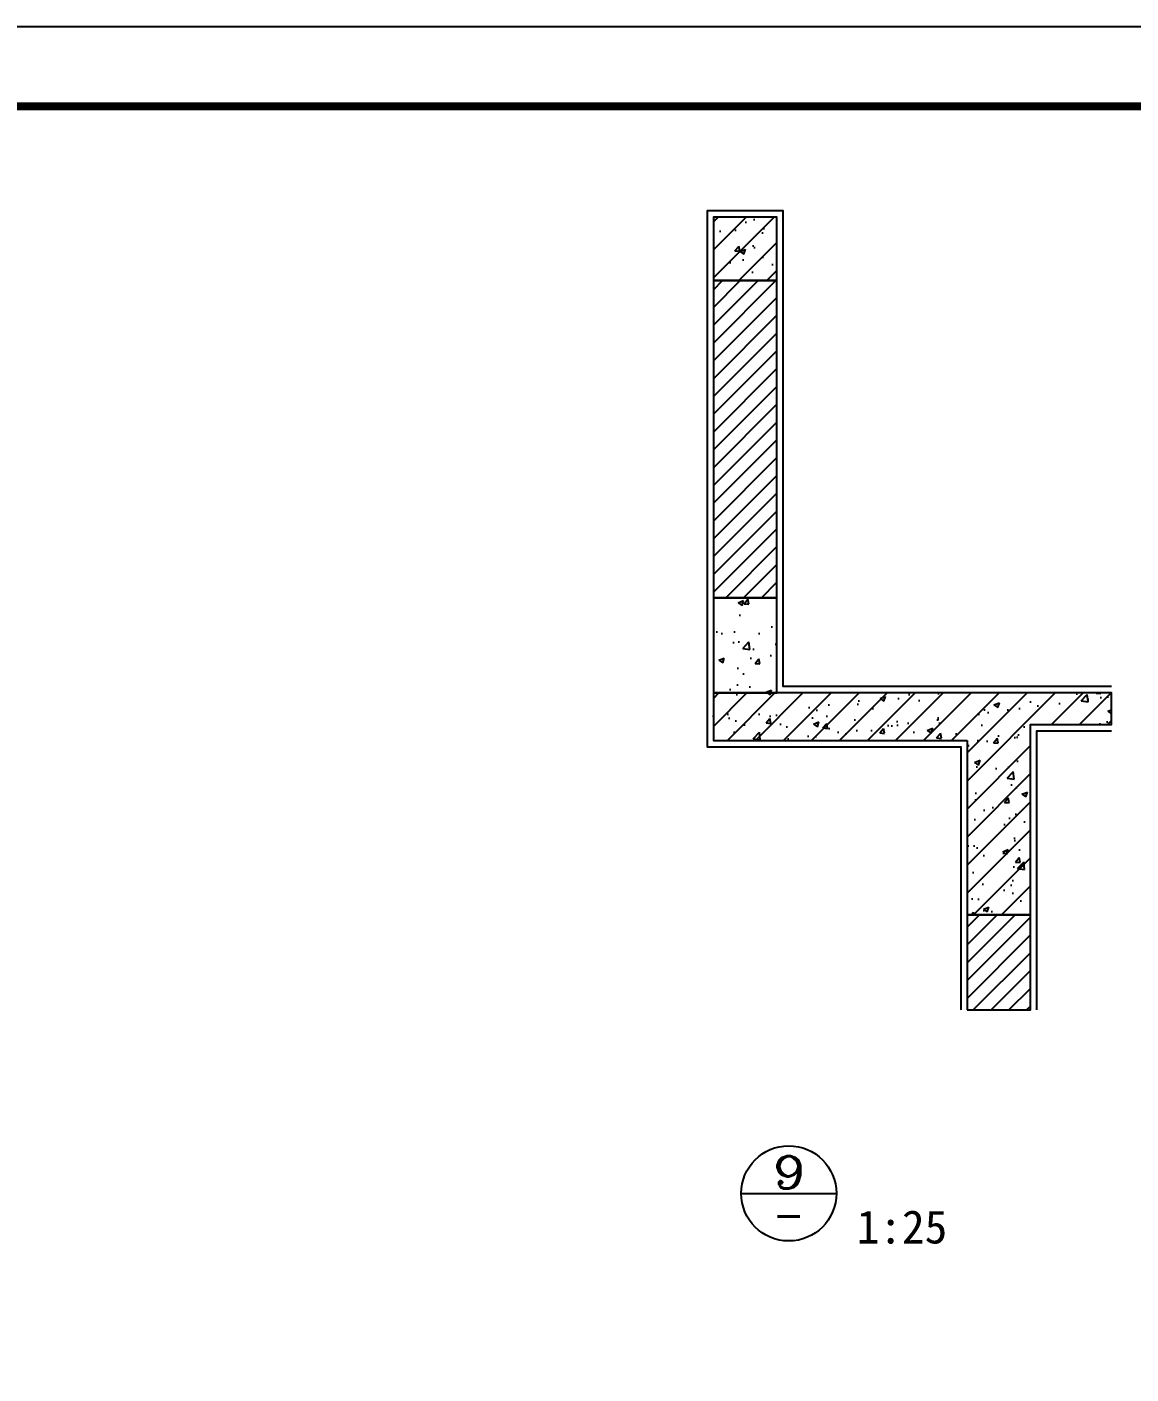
# Model space of a CAD drawing. Extents: x -695846 to 822170, y -413475 to 397179.
# Drawn here: x -250554 to -236625, y 111752 to 128744 of the extents above; entities that cross this region are included whole.
import ezdxf
from ezdxf.enums import TextEntityAlignment as Align

# ---------------------------------------------------------------- set-up
doc = ezdxf.new("R2010")
doc.units = 0
doc.header["$LTSCALE"] = 1000
doc.header["$MEASUREMENT"] = 0
for name, color, linetype in [('A-详图', 151, 'Continuous'), ('FC-深灰填充', 7, 'Continuous'), ('PUB_DIM', 3, 'Continuous'), ('PUB_TEXT', 7, 'Continuous'), ('T-图框-175', 175, 'Continuous')]:
    doc.layers.add(name, color=color, linetype=linetype)
doc.styles.add('-黑体', font='simhei.ttf', dxfattribs={"width": 0.8})
doc.styles.add('COMP', font='complex_.ttf', dxfattribs={"bigfont": 'hztxt'})
pattern_1 = [(45, (309463.57, 68824.51), (-176.7767, 176.7767), []), (50, (309463.57, 68824.5), (717.2602, -62.75213), [75, -825]), (355, (309463.6, 68824.5), (-138.7513, 752.1921), [60, -660]), (100.4514, (309523.34, 68819.3), (578.5094, 689.4395), [63.7402, -701.1421]), (46.1842, (309463.6, 69024.5), (1067.241, -165.519), [112.5, -1237.5]), (96.6356, (309552.5, 69010.7), (934.6627, 974.1179), [95.6103, -1051.713]), (351.1842, (309463.6, 69024.5), (934.662, 974.1186), [90, -990]), (21, (309563.57, 68974.5), (596.90705, -402.6189), [75, -825]), (326, (309563.6, 68974.5), (243.3153, 725.15), [60, -660]), (71.4514, (309613.3, 68940.96), (840.2226, 322.5305), [63.7402, -701.1421]), (37.5, (309463.57, 68824.51), (12.15986, 332.89385), [0, -652, 0, -670, 0, -662.5]), (7.5, (309463.57, 68824.5), (263.06954, 394.41171), [0, -382, 0, -637, 0, -252.5]), (327.5, (309240.57, 68824.51), (533.82244, -22.55487), [0, -250, 0, -780, 0, -1035]), (317.5, (309140.57, 68824.5), (583.18617, 100.105), [0, -325, 0, -518, 0, -735])]

# ---------------------------------------------------------------- blocks, each defined once
blk = doc.blocks.new('_INDEX')
blk.add_line((-0.5, 0), (0.5, 0))
blk.add_circle((0, 0), 0.5)
at = {"style": 'COMP'}
for tag, width, p, p2 in [('1', 1.388087, (-0.17, 0.05), (0.17, 0.05)), ('-', 0.84274, (-0.17, -0.39), (0.17, -0.39))]:
    blk.add_attdef(tag, text='', height=0.34, dxfattribs=dict(at, width=width)).set_placement(p, p2, align=Align.FIT)

msp = doc.modelspace()

# ---------------------------------------------------------------- hatches: boundary and pattern name
h = msp.add_hatch()
h.set_pattern_fill('钢筋混凝土', color=8, scale=100)
h.set_pattern_definition(pattern_1)
h.paths.add_polyline_path([(-241894, 125545), (-241094, 125545), (-241094, 126345), (-241894, 126345)])
h = msp.add_hatch()
h.set_pattern_fill('钢筋混凝土', color=8, scale=100)
h.set_pattern_definition(pattern_1)
h.paths.add_polyline_path([(-238694, 119745), (-238694, 117545), (-237894, 117545), (-237894, 119945), (-236872, 119945), (-236872, 120345), (-237894, 120345), (-238694, 120345), (-241894, 120345), (-241894, 119745)])
at = {"layer": 'FC-深灰填充'}
h = msp.add_hatch(dxfattribs=at)
h.set_pattern_fill('ANSI31', color=251, scale=100)
h.set_pattern_definition([(45, (309463.57, 68824.51), (-112.2532, 112.2532), [])])
h.paths.add_polyline_path([(-241894, 121545), (-241094, 121545), (-241094, 125545), (-241894, 125545)])
h = msp.add_hatch(dxfattribs=at)
h.set_pattern_fill('混凝土', color=251, scale=100)
h.set_pattern_definition([(50, (309463.57, 68824.5), (717.2602, -62.75213), [75, -825]), (355, (309463.6, 68824.5), (-138.7513, 752.1921), [60, -660]), (100.4514, (309523.34, 68819.3), (578.5094, 689.4395), [63.7402, -701.1421]), (46.1842, (309463.6, 69024.5), (1067.241, -165.519), [112.5, -1237.5]), (96.6356, (309552.5, 69010.7), (934.6627, 974.1179), [95.6103, -1051.713]), (351.1842, (309463.6, 69024.5), (934.662, 974.1186), [90, -990]), (21, (309563.57, 68974.5), (596.90705, -402.6189), [75, -825]), (326, (309563.6, 68974.5), (243.3153, 725.15), [60, -660]), (71.4514, (309613.3, 68940.96), (840.2226, 322.5305), [63.7402, -701.1421]), (37.5, (309463.57, 68824.51), (12.15986, 332.89385), [0, -652, 0, -670, 0, -662.5]), (7.5, (309463.57, 68824.5), (263.06954, 394.41171), [0, -382, 0, -637, 0, -252.5]), (327.5, (309240.57, 68824.51), (533.82244, -22.55487), [0, -250, 0, -780, 0, -1035]), (317.5, (309140.57, 68824.5), (583.18617, 100.105), [0, -325, 0, -518, 0, -735])])
h.paths.add_polyline_path([(-241894, 120345), (-241094, 120345), (-241094, 121545), (-241894, 121545)])
h = msp.add_hatch(dxfattribs=at)
h.set_pattern_fill('ANSI31', color=251, scale=100)
h.set_pattern_definition([(45, (312663.57, 64824.51), (-112.2532, 112.2532), [])])
h.paths.add_polyline_path([(-238694, 116345), (-237894, 116345), (-237894, 117545), (-238694, 117545)])

# ---------------------------------------------------------------- linework, layer by layer
for points in [[(-236872, 120425), (-237894, 120425), (-238694, 120425), (-241014, 120425), (-241014, 126425), (-241974, 126425), (-241974, 119665), (-238774, 119665), (-238774, 116345)], [(-237814, 116345), (-237814, 119865), (-236872, 119865)]]:
    msp.add_lwpolyline(points)
at = {"layer": 'A-详图'}
for points in [[(-241894, 125545), (-241094, 125545), (-241094, 126345), (-241894, 126345)], [(-241894, 121545), (-241094, 121545), (-241094, 125545), (-241894, 125545)], [(-241894, 120345), (-241094, 120345), (-241094, 121545), (-241894, 121545)], [(-238694, 119745), (-238694, 117545), (-237894, 117545), (-237894, 119945), (-236872, 119945), (-236872, 120345), (-237894, 120345), (-238694, 120345), (-241894, 120345), (-241894, 119745)], [(-238694, 116345), (-237894, 116345), (-237894, 117545), (-238694, 117545)]]:
    msp.add_lwpolyline(points, close=True, dxfattribs=at)
at = {"layer": 'T-图框-175'}
msp.add_lwpolyline([(-300204, 86744), (-225904, 86744), (-225904, 128744), (-300204, 128744)], close=True, dxfattribs=at)
at = {"layer": 'T-图框-175', "const_width": 100}
msp.add_lwpolyline([(-297704, 87744), (-226904, 87744), (-226904, 127744), (-297704, 127744)], close=True, dxfattribs=at)

# ---------------------------------------------------------------- block references
at = {"layer": 'PUB_DIM'}
ref = msp.add_blockref('_INDEX', (-240943, 114031), dxfattribs=dict(at, xscale=1200, yscale=1200, zscale=1200))
ref.add_attrib('1', '9', dxfattribs={"layer": '0', "height": 408, "style": 'COMP', "width": 1.049113}).set_placement((-241147, 114091), (-240739, 114091), align=Align.FIT)
ref.add_attrib('-', '-', dxfattribs={"layer": '0', "height": 408, "style": 'COMP', "width": 0.84274}).set_placement((-241147, 113563), (-240739, 113563), align=Align.FIT)

# ---------------------------------------------------------------- texts
at = {"layer": 'PUB_TEXT', "style": '-黑体'}
msp.add_text('1:25', height=420, dxfattribs=at).set_placement((-240086, 113399))

doc.saveas('drawing.dxf')
